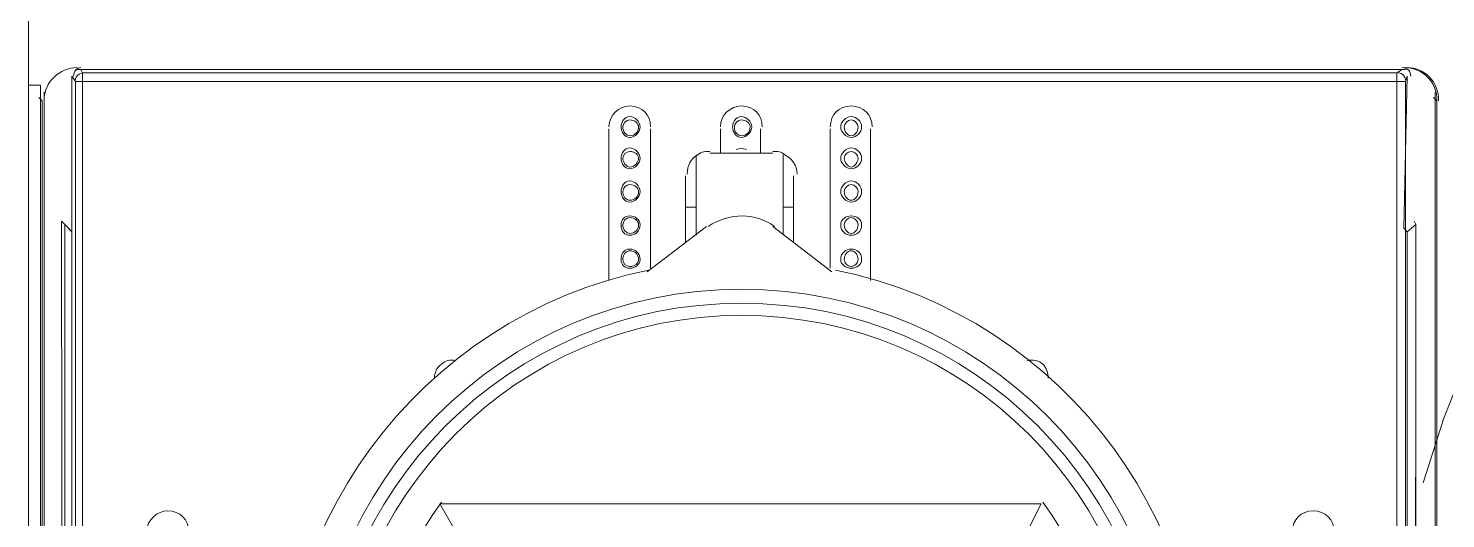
# Model space of a CAD drawing. Header units: metres. Extents: x 2999 to 3164, y 1641 to 1678.
# Drawn here: x 3005.455 to 3006.717, y 1652.204 to 1652.64 of the extents above; entities that cross this region are included whole.
import ezdxf

# ---------------------------------------------------------------- set-up
doc = ezdxf.new("R2010")
doc.units = ezdxf.units.M

msp = doc.modelspace()

# ---------------------------------------------------------------- linework, layer by layer
at = {"color": 7, "linetype": 'Continuous', "lineweight": 20, "true_color": 0x000007}
for points in [[(3005.4548, 1652.675), (3005.4548, 1650.1437), (3005.4548, 1650.1437)], [(3005.4548, 1652.675), (3005.4548, 1650.1437), (3005.4548, 1650.1437)], [(3005.4967, 1650.6761), (3005.4967, 1652.5927), (3005.4936, 1652.5974), (3005.4936, 1652.4592)], [(3006.6808, 1652.6036), (3005.4967, 1652.6036), (3005.4967, 1652.6036)], [(3005.4967, 1652.5927), (3005.5029, 1652.5927), (3005.5029, 1650.9663)], [(3005.5014, 1652.6036), (3005.5029, 1652.6005), (3005.5029, 1652.6005)], [(3006.6777, 1652.6036), (3005.5014, 1652.6036), (3005.5014, 1652.6036)], [(3005.5029, 1652.6005), (3006.6731, 1652.6005), (3006.6731, 1652.6005)], [(3006.6731, 1652.5927), (3005.5029, 1652.5927), (3005.5029, 1652.6005)], [(3006.6731, 1652.6005), (3006.6777, 1652.6036), (3006.6777, 1652.6036)], [(3006.6808, 1652.5927), (3006.6731, 1652.5927), (3006.6731, 1652.6005)], [(3006.6731, 1650.8701), (3006.6731, 1652.5927), (3006.6731, 1652.5927)], [(3006.6824, 1652.4592), (3006.6793, 1652.4624), (3006.6824, 1652.5974), (3006.6808, 1652.5927), (3006.6808, 1650.8701)], [(3005.4548, 1651.5064), (3005.4657, 1651.5079), (3005.4657, 1652.5896), (3005.4548, 1652.5896)], [(3005.4688, 1652.5834), (3005.4688, 1650.1577), (3005.4688, 1650.1577)], [(3006.7072, 1652.5834), (3006.7072, 1650.1577), (3006.7072, 1650.1577)], [(3005.4672, 1652.5756), (3005.4641, 1652.5787), (3005.4641, 1652.5787)], [(3005.4672, 1652.5756), (3005.4672, 1650.1562), (3005.4672, 1650.1562)], [(3006.7088, 1652.5756), (3006.7057, 1652.5787), (3006.7057, 1652.5787)], [(3006.7088, 1652.5756), (3006.7088, 1650.1562), (3006.7088, 1650.1562)], [(3005.9716, 1652.5508), (3005.9716, 1652.4158), (3005.9716, 1652.4158)], [(3006.0088, 1652.4267), (3006.0088, 1652.5508), (3006.0088, 1652.5508)], [(3006.0709, 1652.5508), (3006.0709, 1652.5291), (3006.0709, 1652.5291)], [(3006.1066, 1652.5291), (3006.1066, 1652.5508), (3006.1066, 1652.5508)], [(3006.1687, 1652.5508), (3006.1687, 1652.4267), (3006.1687, 1652.4267)], [(3006.2044, 1652.4158), (3006.2044, 1652.5508), (3006.2044, 1652.5508)], [(3006.0492, 1652.5275), (3006.0492, 1652.481), (3006.0492, 1652.481)], [(3006.0616, 1652.5291), (3006.1175, 1652.5291), (3006.1175, 1652.5291)], [(3006.0911, 1652.5291), (3006.0895, 1652.5291), (3006.0864, 1652.5291)], [(3006.1268, 1652.5275), (3006.1268, 1652.481), (3006.1268, 1652.481)], [(3006.0399, 1652.5089), (3006.0399, 1652.481), (3006.0399, 1652.481)], [(3006.1361, 1652.5089), (3006.1361, 1652.481), (3006.1361, 1652.481)], [(3006.0492, 1652.4561), (3006.0492, 1652.481), (3006.0399, 1652.481), (3006.0399, 1652.4499)], [(3006.1361, 1652.4499), (3006.1361, 1652.481), (3006.1268, 1652.481), (3006.1268, 1652.4561)], [(3005.4874, 1652.4655), (3005.4843, 1652.4686), (3005.4874, 1650.2198)], [(3006.6901, 1650.2198), (3006.6886, 1650.2213), (3006.6901, 1652.4655), (3006.6886, 1652.4686)], [(3005.4936, 1650.2198), (3005.4936, 1652.4592), (3005.4874, 1652.4655), (3005.4874, 1650.2198)], [(3005.4936, 1652.4592), (3005.4905, 1652.4624), (3005.4905, 1652.4624)], [(3006.0057, 1652.4236), (3006.0585, 1652.4639), (3006.0585, 1652.4639)], [(3006.1175, 1652.4639), (3006.1702, 1652.4236), (3006.1702, 1652.4236)], [(3006.6901, 1650.2198), (3006.6901, 1652.4655), (3006.6824, 1652.4592), (3006.6824, 1650.2198)], [(3005.8211, 1652.2171), (3006.3565, 1652.2171), (3006.3565, 1652.2171)], [(3005.8335, 1652.1954), (3005.8211, 1652.2171), (3005.8211, 1652.2171)], [(3005.8335, 1652.1954), (3006.3456, 1652.1954), (3006.3565, 1652.2171)]]:
    msp.add_lwpolyline(points, dxfattribs=at)
at = {"color": 30, "linetype": 'Continuous', "lineweight": 20, "true_color": 0x00001e}
msp.add_lwpolyline([(3006.8391, 1652.5803), (3006.8159, 1652.5306), (3006.7631, 1652.4142), (3006.715, 1652.2932), (3006.6964, 1652.2358)], dxfattribs=at)
at = {"color": 7, "linetype": 'Continuous', "lineweight": 20, "true_color": 0x000007}
for points in [[(3005.4982, 1652.6051), (3005.4827, 1652.6051), (3005.4688, 1652.5927), (3005.4688, 1652.5756)], [(3005.4982, 1652.6051), (3005.4827, 1652.6051), (3005.4688, 1652.5927), (3005.4688, 1652.5756)], [(3005.5014, 1652.6051), (3005.4982, 1652.6051), (3005.4951, 1652.602), (3005.4951, 1652.5974)], [(3005.5045, 1652.6005), (3005.4998, 1652.6005), (3005.4967, 1652.5974), (3005.4967, 1652.5943)], [(3006.6808, 1652.5943), (3006.6808, 1652.5974), (3006.6777, 1652.6005), (3006.6746, 1652.6005)], [(3006.6855, 1652.5974), (3006.6855, 1652.602), (3006.6824, 1652.6051), (3006.6777, 1652.6051)], [(3006.7088, 1652.5756), (3006.7088, 1652.5927), (3006.6964, 1652.6051), (3006.6793, 1652.6051)], [(3006.7103, 1652.5756), (3006.7103, 1652.5927), (3006.6979, 1652.6051), (3006.6824, 1652.6051)], [(3006.0616, 1652.5306), (3006.0585, 1652.5306), (3006.0538, 1652.5306), (3006.0507, 1652.5275)], [(3006.0942, 1652.5322), (3006.0911, 1652.5337), (3006.088, 1652.5337), (3006.0849, 1652.5322)], [(3006.1283, 1652.5275), (3006.1252, 1652.5306), (3006.1221, 1652.5306), (3006.1175, 1652.5306)], [(3006.0507, 1652.5275), (3006.0445, 1652.5244), (3006.0414, 1652.5182), (3006.0414, 1652.5105)], [(3006.1392, 1652.5105), (3006.1392, 1652.5182), (3006.1345, 1652.5244), (3006.1283, 1652.5275)], [(3006.119, 1652.4639), (3006.102, 1652.4763), (3006.0787, 1652.4763), (3006.0601, 1652.4639)], [(3005.8226, 1652.2187), (3005.7388, 1652.1023), (3005.7388, 1651.9456), (3005.8226, 1651.8292)], [(3006.358, 1651.8292), (3006.4418, 1651.9456), (3006.4418, 1652.1023), (3006.358, 1652.2187)]]:
    msp.add_open_spline(points, degree=3, dxfattribs=at)
for points, knots in [([(3006.0088, 1652.5524), (3006.0088, 1652.5632), (3006.0011, 1652.571), (3005.9902, 1652.571), (3005.9902, 1652.571), (3005.9809, 1652.571), (3005.9716, 1652.5632), (3005.9716, 1652.5524)], [0, 0, 0, 0, 0.125, 0.125, 0.125, 0.125001, 1, 1, 1, 1]), ([(3006.1082, 1652.5524), (3006.1082, 1652.5632), (3006.1004, 1652.571), (3006.0895, 1652.571), (3006.0895, 1652.571), (3006.0802, 1652.571), (3006.0709, 1652.5632), (3006.0709, 1652.5524)], [0, 0, 0, 0, 0.125, 0.125, 0.125, 0.125001, 1, 1, 1, 1]), ([(3006.2059, 1652.5524), (3006.2059, 1652.5632), (3006.1982, 1652.571), (3006.1873, 1652.571), (3006.1873, 1652.571), (3006.1764, 1652.571), (3006.1687, 1652.5632), (3006.1687, 1652.5524)], [0, 0, 0, 0, 0.125, 0.125, 0.125, 0.125001, 1, 1, 1, 1]), ([(3005.9995, 1652.5524), (3005.9995, 1652.557), (3005.9949, 1652.5617), (3005.9902, 1652.5617), (3005.9902, 1652.5617), (3005.9856, 1652.5617), (3005.9825, 1652.557), (3005.9825, 1652.5524), (3005.9825, 1652.5524), (3005.9825, 1652.5477), (3005.9856, 1652.5431), (3005.9902, 1652.5431), (3005.9902, 1652.5431), (3005.9949, 1652.5431), (3005.9995, 1652.5477), (3005.9995, 1652.5524)], [0, 0, 0, 0, 0.0625, 0.0625, 0.0625, 0.062501, 0.125, 0.125, 0.125, 0.125001, 0.1875, 0.1875, 0.1875, 0.187501, 1, 1, 1, 1]), ([(3005.998, 1652.5524), (3005.998, 1652.5555), (3005.9949, 1652.5586), (3005.9902, 1652.5586), (3005.9902, 1652.5586), (3005.9871, 1652.5586), (3005.984, 1652.5555), (3005.984, 1652.5524), (3005.984, 1652.5524), (3005.984, 1652.5477), (3005.9871, 1652.5446), (3005.9902, 1652.5446), (3005.9902, 1652.5446), (3005.9949, 1652.5446), (3005.998, 1652.5477), (3005.998, 1652.5524)], [0, 0, 0, 0, 0.0625, 0.0625, 0.0625, 0.062501, 0.125, 0.125, 0.125, 0.125001, 0.1875, 0.1875, 0.1875, 0.187501, 1, 1, 1, 1]), ([(3006.0989, 1652.5524), (3006.0989, 1652.557), (3006.0942, 1652.5617), (3006.0895, 1652.5617), (3006.0895, 1652.5617), (3006.0849, 1652.5617), (3006.0818, 1652.557), (3006.0818, 1652.5524), (3006.0818, 1652.5524), (3006.0818, 1652.5477), (3006.0849, 1652.5431), (3006.0895, 1652.5431), (3006.0895, 1652.5431), (3006.0942, 1652.5431), (3006.0989, 1652.5477), (3006.0989, 1652.5524)], [0, 0, 0, 0, 0.0625, 0.0625, 0.0625, 0.062501, 0.125, 0.125, 0.125, 0.125001, 0.1875, 0.1875, 0.1875, 0.187501, 1, 1, 1, 1]), ([(3006.0973, 1652.5524), (3006.0973, 1652.5555), (3006.0942, 1652.5586), (3006.0895, 1652.5586), (3006.0895, 1652.5586), (3006.0864, 1652.5586), (3006.0833, 1652.5555), (3006.0833, 1652.5524), (3006.0833, 1652.5524), (3006.0833, 1652.5477), (3006.0864, 1652.5446), (3006.0895, 1652.5446), (3006.0895, 1652.5446), (3006.0942, 1652.5446), (3006.0973, 1652.5477), (3006.0973, 1652.5524)], [0, 0, 0, 0, 0.0625, 0.0625, 0.0625, 0.062501, 0.125, 0.125, 0.125, 0.125001, 0.1875, 0.1875, 0.1875, 0.187501, 1, 1, 1, 1]), ([(3006.1966, 1652.5524), (3006.1966, 1652.557), (3006.192, 1652.5617), (3006.1873, 1652.5617), (3006.1873, 1652.5617), (3006.1827, 1652.5617), (3006.178, 1652.557), (3006.178, 1652.5524), (3006.178, 1652.5524), (3006.178, 1652.5477), (3006.1827, 1652.5431), (3006.1873, 1652.5431), (3006.1873, 1652.5431), (3006.192, 1652.5431), (3006.1966, 1652.5477), (3006.1966, 1652.5524)], [0, 0, 0, 0, 0.0625, 0.0625, 0.0625, 0.062501, 0.125, 0.125, 0.125, 0.125001, 0.1875, 0.1875, 0.1875, 0.187501, 1, 1, 1, 1]), ([(3006.1935, 1652.5524), (3006.1935, 1652.5555), (3006.1904, 1652.5586), (3006.1873, 1652.5586), (3006.1873, 1652.5586), (3006.1842, 1652.5586), (3006.1811, 1652.5555), (3006.1811, 1652.5524), (3006.1811, 1652.5524), (3006.1811, 1652.5477), (3006.1842, 1652.5446), (3006.1873, 1652.5446), (3006.1873, 1652.5446), (3006.1904, 1652.5446), (3006.1935, 1652.5477), (3006.1935, 1652.5524)], [0, 0, 0, 0, 0.0625, 0.0625, 0.0625, 0.062501, 0.125, 0.125, 0.125, 0.125001, 0.1875, 0.1875, 0.1875, 0.187501, 1, 1, 1, 1]), ([(3005.9995, 1652.5244), (3005.9995, 1652.5291), (3005.9949, 1652.5337), (3005.9902, 1652.5337), (3005.9902, 1652.5337), (3005.9856, 1652.5337), (3005.9825, 1652.5291), (3005.9825, 1652.5244), (3005.9825, 1652.5244), (3005.9825, 1652.5198), (3005.9856, 1652.5151), (3005.9902, 1652.5151), (3005.9902, 1652.5151), (3005.9949, 1652.5151), (3005.9995, 1652.5198), (3005.9995, 1652.5244)], [0, 0, 0, 0, 0.0625, 0.0625, 0.0625, 0.062501, 0.125, 0.125, 0.125, 0.125001, 0.1875, 0.1875, 0.1875, 0.187501, 1, 1, 1, 1]), ([(3005.998, 1652.5244), (3005.998, 1652.5275), (3005.9949, 1652.5306), (3005.9902, 1652.5306), (3005.9902, 1652.5306), (3005.9871, 1652.5306), (3005.984, 1652.5275), (3005.984, 1652.5244), (3005.984, 1652.5244), (3005.984, 1652.5213), (3005.9871, 1652.5167), (3005.9902, 1652.5167), (3005.9902, 1652.5167), (3005.9949, 1652.5167), (3005.998, 1652.5213), (3005.998, 1652.5244)], [0, 0, 0, 0, 0.0625, 0.0625, 0.0625, 0.062501, 0.125, 0.125, 0.125, 0.125001, 0.1875, 0.1875, 0.1875, 0.187501, 1, 1, 1, 1]), ([(3006.1966, 1652.5244), (3006.1966, 1652.5291), (3006.192, 1652.5337), (3006.1873, 1652.5337), (3006.1873, 1652.5337), (3006.1827, 1652.5337), (3006.178, 1652.5291), (3006.178, 1652.5244), (3006.178, 1652.5244), (3006.178, 1652.5198), (3006.1827, 1652.5151), (3006.1873, 1652.5151), (3006.1873, 1652.5151), (3006.192, 1652.5151), (3006.1966, 1652.5198), (3006.1966, 1652.5244)], [0, 0, 0, 0, 0.0625, 0.0625, 0.0625, 0.062501, 0.125, 0.125, 0.125, 0.125001, 0.1875, 0.1875, 0.1875, 0.187501, 1, 1, 1, 1]), ([(3006.1935, 1652.5244), (3006.1935, 1652.5275), (3006.1904, 1652.5306), (3006.1873, 1652.5306), (3006.1873, 1652.5306), (3006.1842, 1652.5306), (3006.1811, 1652.5275), (3006.1811, 1652.5244), (3006.1811, 1652.5244), (3006.1811, 1652.5213), (3006.1842, 1652.5167), (3006.1873, 1652.5167), (3006.1873, 1652.5167), (3006.1904, 1652.5167), (3006.1935, 1652.5213), (3006.1935, 1652.5244)], [0, 0, 0, 0, 0.0625, 0.0625, 0.0625, 0.062501, 0.125, 0.125, 0.125, 0.125001, 0.1875, 0.1875, 0.1875, 0.187501, 1, 1, 1, 1]), ([(3005.9995, 1652.4949), (3005.9995, 1652.4996), (3005.9949, 1652.5043), (3005.9902, 1652.5043), (3005.9902, 1652.5043), (3005.9856, 1652.5043), (3005.9825, 1652.4996), (3005.9825, 1652.4949), (3005.9825, 1652.4949), (3005.9825, 1652.4903), (3005.9856, 1652.4856), (3005.9902, 1652.4856), (3005.9902, 1652.4856), (3005.9949, 1652.4856), (3005.9995, 1652.4903), (3005.9995, 1652.4949)], [0, 0, 0, 0, 0.0625, 0.0625, 0.0625, 0.062501, 0.125, 0.125, 0.125, 0.125001, 0.1875, 0.1875, 0.1875, 0.187501, 1, 1, 1, 1]), ([(3005.998, 1652.4949), (3005.998, 1652.498), (3005.9949, 1652.5011), (3005.9902, 1652.5011), (3005.9902, 1652.5011), (3005.9871, 1652.5011), (3005.984, 1652.498), (3005.984, 1652.4949), (3005.984, 1652.4949), (3005.984, 1652.4903), (3005.9871, 1652.4872), (3005.9902, 1652.4872), (3005.9902, 1652.4872), (3005.9949, 1652.4872), (3005.998, 1652.4903), (3005.998, 1652.4949)], [0, 0, 0, 0, 0.0625, 0.0625, 0.0625, 0.062501, 0.125, 0.125, 0.125, 0.125001, 0.1875, 0.1875, 0.1875, 0.187501, 1, 1, 1, 1]), ([(3006.1966, 1652.4949), (3006.1966, 1652.4996), (3006.192, 1652.5043), (3006.1873, 1652.5043), (3006.1873, 1652.5043), (3006.1827, 1652.5043), (3006.178, 1652.4996), (3006.178, 1652.4949), (3006.178, 1652.4949), (3006.178, 1652.4903), (3006.1827, 1652.4856), (3006.1873, 1652.4856), (3006.1873, 1652.4856), (3006.192, 1652.4856), (3006.1966, 1652.4903), (3006.1966, 1652.4949)], [0, 0, 0, 0, 0.0625, 0.0625, 0.0625, 0.062501, 0.125, 0.125, 0.125, 0.125001, 0.1875, 0.1875, 0.1875, 0.187501, 1, 1, 1, 1]), ([(3006.1935, 1652.4949), (3006.1935, 1652.498), (3006.1904, 1652.5011), (3006.1873, 1652.5011), (3006.1873, 1652.5011), (3006.1842, 1652.5011), (3006.1811, 1652.498), (3006.1811, 1652.4949), (3006.1811, 1652.4949), (3006.1811, 1652.4903), (3006.1842, 1652.4872), (3006.1873, 1652.4872), (3006.1873, 1652.4872), (3006.1904, 1652.4872), (3006.1935, 1652.4903), (3006.1935, 1652.4949)], [0, 0, 0, 0, 0.0625, 0.0625, 0.0625, 0.062501, 0.125, 0.125, 0.125, 0.125001, 0.1875, 0.1875, 0.1875, 0.187501, 1, 1, 1, 1]), ([(3005.9995, 1652.4655), (3005.9995, 1652.4701), (3005.9949, 1652.4732), (3005.9902, 1652.4732), (3005.9902, 1652.4732), (3005.9856, 1652.4732), (3005.9825, 1652.4701), (3005.9825, 1652.4655), (3005.9825, 1652.4655), (3005.9825, 1652.4592), (3005.9856, 1652.4561), (3005.9902, 1652.4561), (3005.9902, 1652.4561), (3005.9949, 1652.4561), (3005.9995, 1652.4592), (3005.9995, 1652.4655)], [0, 0, 0, 0, 0.0625, 0.0625, 0.0625, 0.062501, 0.125, 0.125, 0.125, 0.125001, 0.1875, 0.1875, 0.1875, 0.187501, 1, 1, 1, 1]), ([(3005.998, 1652.4655), (3005.998, 1652.4686), (3005.9949, 1652.4717), (3005.9902, 1652.4717), (3005.9902, 1652.4717), (3005.9871, 1652.4717), (3005.984, 1652.4686), (3005.984, 1652.4655), (3005.984, 1652.4655), (3005.984, 1652.4608), (3005.9871, 1652.4577), (3005.9902, 1652.4577), (3005.9902, 1652.4577), (3005.9949, 1652.4577), (3005.998, 1652.4608), (3005.998, 1652.4655)], [0, 0, 0, 0, 0.0625, 0.0625, 0.0625, 0.062501, 0.125, 0.125, 0.125, 0.125001, 0.1875, 0.1875, 0.1875, 0.187501, 1, 1, 1, 1]), ([(3006.1966, 1652.4655), (3006.1966, 1652.4701), (3006.192, 1652.4732), (3006.1873, 1652.4732), (3006.1873, 1652.4732), (3006.1827, 1652.4732), (3006.178, 1652.4701), (3006.178, 1652.4655), (3006.178, 1652.4655), (3006.178, 1652.4592), (3006.1827, 1652.4561), (3006.1873, 1652.4561), (3006.1873, 1652.4561), (3006.192, 1652.4561), (3006.1966, 1652.4592), (3006.1966, 1652.4655)], [0, 0, 0, 0, 0.0625, 0.0625, 0.0625, 0.062501, 0.125, 0.125, 0.125, 0.125001, 0.1875, 0.1875, 0.1875, 0.187501, 1, 1, 1, 1]), ([(3006.1935, 1652.4655), (3006.1935, 1652.4686), (3006.1904, 1652.4717), (3006.1873, 1652.4717), (3006.1873, 1652.4717), (3006.1842, 1652.4717), (3006.1811, 1652.4686), (3006.1811, 1652.4655), (3006.1811, 1652.4655), (3006.1811, 1652.4608), (3006.1842, 1652.4577), (3006.1873, 1652.4577), (3006.1873, 1652.4577), (3006.1904, 1652.4577), (3006.1935, 1652.4608), (3006.1935, 1652.4655)], [0, 0, 0, 0, 0.0625, 0.0625, 0.0625, 0.062501, 0.125, 0.125, 0.125, 0.125001, 0.1875, 0.1875, 0.1875, 0.187501, 1, 1, 1, 1]), ([(3005.9995, 1652.4344), (3005.9995, 1652.4406), (3005.9949, 1652.4437), (3005.9902, 1652.4437), (3005.9902, 1652.4437), (3005.9856, 1652.4437), (3005.9825, 1652.4406), (3005.9825, 1652.4344), (3005.9825, 1652.4344), (3005.9825, 1652.4298), (3005.9856, 1652.4267), (3005.9902, 1652.4267), (3005.9902, 1652.4267), (3005.9949, 1652.4267), (3005.9995, 1652.4298), (3005.9995, 1652.4344)], [0, 0, 0, 0, 0.0625, 0.0625, 0.0625, 0.062501, 0.125, 0.125, 0.125, 0.125001, 0.1875, 0.1875, 0.1875, 0.187501, 1, 1, 1, 1]), ([(3005.998, 1652.4344), (3005.998, 1652.4391), (3005.9949, 1652.4422), (3005.9902, 1652.4422), (3005.9902, 1652.4422), (3005.9871, 1652.4422), (3005.984, 1652.4391), (3005.984, 1652.4344), (3005.984, 1652.4344), (3005.984, 1652.4313), (3005.9871, 1652.4282), (3005.9902, 1652.4282), (3005.9902, 1652.4282), (3005.9949, 1652.4282), (3005.998, 1652.4313), (3005.998, 1652.4344)], [0, 0, 0, 0, 0.0625, 0.0625, 0.0625, 0.062501, 0.125, 0.125, 0.125, 0.125001, 0.1875, 0.1875, 0.1875, 0.187501, 1, 1, 1, 1]), ([(3006.1966, 1652.4344), (3006.1966, 1652.4406), (3006.192, 1652.4437), (3006.1873, 1652.4437), (3006.1873, 1652.4437), (3006.1827, 1652.4437), (3006.178, 1652.4406), (3006.178, 1652.4344), (3006.178, 1652.4344), (3006.178, 1652.4298), (3006.1827, 1652.4267), (3006.1873, 1652.4267), (3006.1873, 1652.4267), (3006.192, 1652.4267), (3006.1966, 1652.4298), (3006.1966, 1652.4344)], [0, 0, 0, 0, 0.0625, 0.0625, 0.0625, 0.062501, 0.125, 0.125, 0.125, 0.125001, 0.1875, 0.1875, 0.1875, 0.187501, 1, 1, 1, 1]), ([(3006.1935, 1652.4344), (3006.1935, 1652.4391), (3006.1904, 1652.4422), (3006.1873, 1652.4422), (3006.1873, 1652.4422), (3006.1842, 1652.4422), (3006.1811, 1652.4391), (3006.1811, 1652.4344), (3006.1811, 1652.4344), (3006.1811, 1652.4313), (3006.1842, 1652.4282), (3006.1873, 1652.4282), (3006.1873, 1652.4282), (3006.1904, 1652.4282), (3006.1935, 1652.4313), (3006.1935, 1652.4344)], [0, 0, 0, 0, 0.0625, 0.0625, 0.0625, 0.062501, 0.125, 0.125, 0.125, 0.125001, 0.1875, 0.1875, 0.1875, 0.187501, 1, 1, 1, 1]), ([(3006.0073, 1652.4251), (3005.8009, 1652.3832), (3005.6612, 1652.1908), (3005.6814, 1651.9828), (3005.6814, 1651.9828), (3005.7031, 1651.7733), (3005.88, 1651.6134), (3006.0895, 1651.6134), (3006.0895, 1651.6134), (3006.3006, 1651.6134), (3006.476, 1651.7733), (3006.4977, 1651.9828), (3006.4977, 1651.9828), (3006.5194, 1652.1908), (3006.3798, 1652.3832), (3006.1733, 1652.4251)], [0, 0, 0, 0, 0.0625, 0.0625, 0.0625, 0.062501, 0.125, 0.125, 0.125, 0.125001, 0.1875, 0.1875, 0.1875, 0.187501, 1, 1, 1, 1]), ([(3006.4744, 1652.0232), (3006.4744, 1652.2358), (3006.3022, 1652.408), (3006.0895, 1652.408), (3006.0895, 1652.408), (3005.8769, 1652.408), (3005.7062, 1652.2358), (3005.7062, 1652.0232), (3005.7062, 1652.0232), (3005.7062, 1651.8121), (3005.8769, 1651.6398), (3006.0895, 1651.6398), (3006.0895, 1651.6398), (3006.3022, 1651.6398), (3006.4744, 1651.8121), (3006.4744, 1652.0232)], [0, 0, 0, 0, 0.0625, 0.0625, 0.0625, 0.062501, 0.125, 0.125, 0.125, 0.125001, 0.1875, 0.1875, 0.1875, 0.187501, 1, 1, 1, 1]), ([(3006.462, 1652.0232), (3006.462, 1652.2296), (3006.2959, 1652.3956), (3006.0895, 1652.3956), (3006.0895, 1652.3956), (3005.8847, 1652.3956), (3005.7171, 1652.2296), (3005.7171, 1652.0232), (3005.7171, 1652.0232), (3005.7171, 1651.8183), (3005.8847, 1651.6507), (3006.0895, 1651.6507), (3006.0895, 1651.6507), (3006.2959, 1651.6507), (3006.462, 1651.8183), (3006.462, 1652.0232)], [0, 0, 0, 0, 0.0625, 0.0625, 0.0625, 0.062501, 0.125, 0.125, 0.125, 0.125001, 0.1875, 0.1875, 0.1875, 0.187501, 1, 1, 1, 1]), ([(3006.4511, 1652.0232), (3006.4511, 1652.2234), (3006.2897, 1652.3848), (3006.0895, 1652.3848), (3006.0895, 1652.3848), (3005.8909, 1652.3848), (3005.7295, 1652.2234), (3005.7295, 1652.0232), (3005.7295, 1652.0232), (3005.7295, 1651.8245), (3005.8909, 1651.6631), (3006.0895, 1651.6631), (3006.0895, 1651.6631), (3006.2897, 1651.6631), (3006.4511, 1651.8245), (3006.4511, 1652.0232)], [0, 0, 0, 0, 0.0625, 0.0625, 0.0625, 0.062501, 0.125, 0.125, 0.125, 0.125001, 0.1875, 0.1875, 0.1875, 0.187501, 1, 1, 1, 1]), ([(3005.835, 1652.3444), (3005.8304, 1652.346), (3005.8257, 1652.3444), (3005.8226, 1652.3413), (3005.8226, 1652.3413), (3005.8179, 1652.3382), (3005.8164, 1652.3335), (3005.8164, 1652.3289)], [0, 0, 0, 0, 0.125, 0.125, 0.125, 0.125001, 1, 1, 1, 1]), ([(3006.3627, 1652.3289), (3006.3627, 1652.3335), (3006.3611, 1652.3382), (3006.358, 1652.3413), (3006.358, 1652.3413), (3006.3549, 1652.3444), (3006.3487, 1652.346), (3006.3441, 1652.3444)], [0, 0, 0, 0, 0.125, 0.125, 0.125, 0.125001, 1, 1, 1, 1]), ([(3005.5976, 1652.1923), (3005.5976, 1652.2032), (3005.5898, 1652.2109), (3005.5789, 1652.2109), (3005.5789, 1652.2109), (3005.5696, 1652.2109), (3005.5603, 1652.2032), (3005.5603, 1652.1923)], [0, 0, 0, 0, 0.125, 0.125, 0.125, 0.125001, 1, 1, 1, 1]), ([(3005.5976, 1652.1923), (3005.5976, 1652.2032), (3005.5898, 1652.2109), (3005.5789, 1652.2109), (3005.5789, 1652.2109), (3005.5696, 1652.2109), (3005.5603, 1652.2032), (3005.5603, 1652.1923)], [0, 0, 0, 0, 0.125, 0.125, 0.125, 0.125001, 1, 1, 1, 1]), ([(3006.6172, 1652.1923), (3006.6172, 1652.2032), (3006.6094, 1652.2109), (3006.5986, 1652.2109), (3006.5986, 1652.2109), (3006.5877, 1652.2109), (3006.58, 1652.2032), (3006.58, 1652.1923)], [0, 0, 0, 0, 0.125, 0.125, 0.125, 0.125001, 1, 1, 1, 1]), ([(3006.6172, 1652.1923), (3006.6172, 1652.2032), (3006.6094, 1652.2109), (3006.5986, 1652.2109), (3006.5986, 1652.2109), (3006.5877, 1652.2109), (3006.58, 1652.2032), (3006.58, 1652.1923)], [0, 0, 0, 0, 0.125, 0.125, 0.125, 0.125001, 1, 1, 1, 1])]:
    msp.add_open_spline(points, degree=3, knots=knots, dxfattribs=at)

doc.saveas('drawing.dxf')
